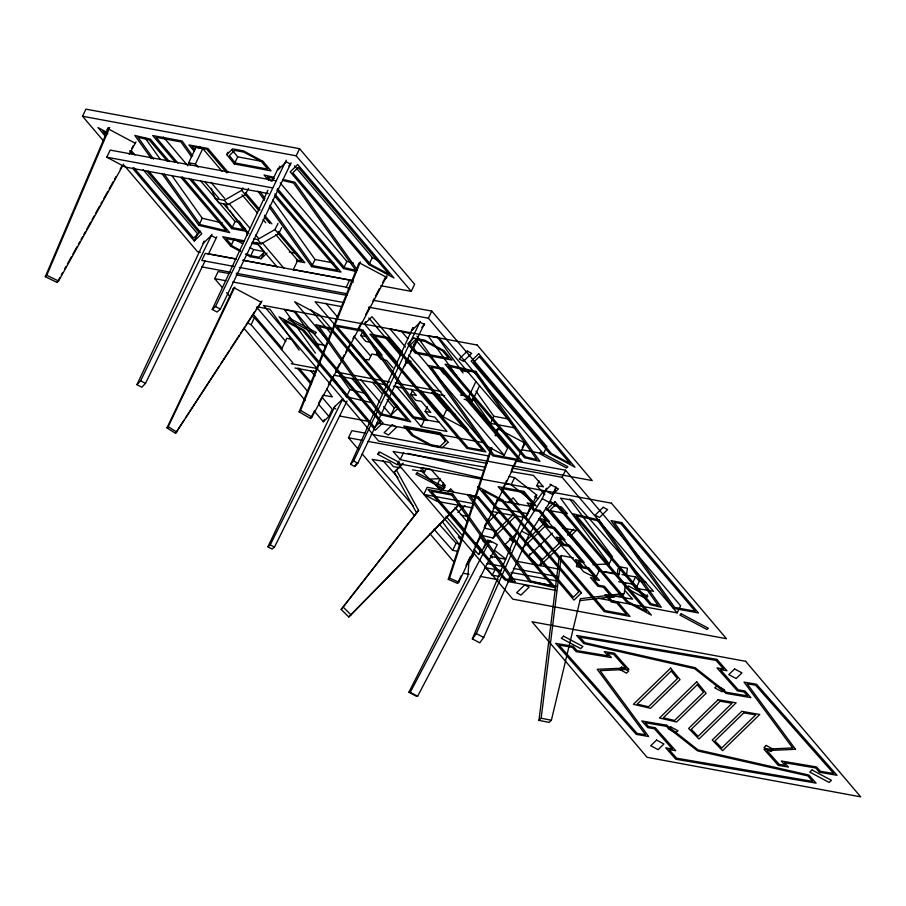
<?xml version="1.0" encoding="UTF-8"?>
<svg xmlns="http://www.w3.org/2000/svg" width="906" height="906" viewBox="0 0 906 906"><rect width="100%" height="100%" fill="white"/><g stroke="black" fill="none" stroke-linecap="round" stroke-linejoin="round"><path stroke-width="1.36" d="M625.582 582.864L624.257 593.509L580.406 598.685L551.38 720.225L549.172 722.376L538.957 720.383L559.149 557.7L561.358 555.548L573.419 557.903M538.957 720.383L541.165 718.232L561.358 555.548M576.941 562.683L576.454 566.669L580.576 567.45M617.235 574.325L617.903 569.013L620.112 566.862L627.394 568.221L626.408 576.205M620.112 566.862L619.115 574.834L598.47 570.882M525.355 442.57L458.776 582.139L457.519 583.373L448.277 579.319L491.154 447.757M495.095 435.673L497.281 428.968M448.277 579.319L449.546 578.096L491.981 447.87M495.922 435.786L498.538 427.734M386.93 275.832L311.981 417.066L310.52 418.481L299.127 411.845L358.912 263.284M299.127 411.845L300.588 410.418L360.373 261.857M556.125 487.043L549.625 502.592L528.878 534.97L483.691 637.484L479.716 642.83L472.354 638.911L523.498 516.59M528.81 510.452L530.859 505.559L533.306 506.862M472.354 638.911L476.33 633.566L521.516 531.052L542.264 498.662L545.514 490.893M123.669 164.065L58.584 281.019L57.123 282.434L45.3 276.704L108.72 127.689M45.3 276.704L46.761 275.288L109.626 127.565M424.416 323.657L357.836 463.226L354.846 466.522L350.633 464.28L412.796 327.813M354.846 466.522L356.013 463.951M291.109 162.808L220.351 309.116L217.089 312.049L212.219 309.456L267.916 190.192M272.106 181.223L278.085 168.391M205.13 260.849L145.492 383.397L141.789 387.236L136.931 384.654L203.997 242.004M103.533 140.996L82.537 116.262L85.923 109.15L299.569 148.709L414.62 284.246L411.233 291.358L380.713 285.707M108.063 127.769L106.931 130.136L108.233 128.867L135.356 143.318M268.335 193.544L125.277 167.055L106.783 157.202L110.181 150.09L275.9 180.781M190.487 164.903L188.663 162.752L196.013 147.327L202.785 148.584L221.947 171.155M198.165 167.236L195.424 164.009L202.785 148.584M226.738 154.609L232.661 148.878L243.476 150.906L263 161.336L271.019 170.849L234.303 163.963L226.738 154.609L227.87 152.242M182.242 176.727L229.705 232.638L198.844 225.356L202.242 218.244L171.88 175.594M132.514 168.222L194.28 240.996L197.678 233.884L200.498 231.143M234.303 163.963L237.689 156.851L231.811 149.581M204.246 241.087L203.125 243.465L211.257 235.549L215.605 237.859M239.139 221.053L246.466 231.347L231.71 228.618L235.107 221.506L200.6 180.86M222.038 287.259L214.733 278.652L218.12 271.551L229.218 273.601M240.532 251.494L230.77 246.273L234.156 239.173L242.695 243.737M279.852 166.194L278.165 169.75L286.296 161.834L290.645 164.156L288.833 165.911M411.233 291.358L296.183 155.809L299.569 148.709M262.004 301.075L175.538 433.328L166.964 427.892L233.533 288.312M166.964 427.892L168.222 426.658L234.801 287.089M250.283 256.715L253.68 249.603L264.495 251.63L261.109 258.742L250.283 256.715L245.401 254.099M307.836 391.596L251.087 324.744L254.484 317.644L252.015 316.33M293.17 269.897L297.7 260.407L275.798 234.597M274.767 193.975L341.052 272.072L311.63 266.624L315.028 259.512L272.683 200.033M281.404 349.603L286.794 338.323L292.015 339.286M356.352 271.562L343.465 268.516L346.851 261.415L280.226 182.921M239.286 267.406L346.239 287.202L349.625 280.09L353.329 282.06M368.935 264.62L290.192 171.857L297.712 164.53L393.997 277.972L368.935 264.62L372.321 257.508L294.495 165.821M386.658 276.375L385.526 278.754L386.839 277.474L359.716 263.034L358.414 264.303M397.451 362.853L364.484 324.02L365.616 321.653M378.119 350.407L376.42 353.963L382.06 355.005L371.426 342.479L365.798 341.437L360.781 335.526L363.034 330.781M314.257 411.109L323.329 421.788L324.461 419.421M323.329 421.788L328.878 416.398L332.275 409.286L322.208 397.428M347.066 401.007L274.45 547.133L272.106 549.047L267.904 546.805L335.073 405.956M351.766 378.357L372.626 402.932L346.488 396.771L349.886 389.659L340.067 375.877M358.538 449.603L348.493 437.768L351.879 430.667L365.752 433.227M413.215 327.847L412.083 330.214L420.214 322.298L424.563 324.62L421.856 327.259M350.633 464.28L353.634 460.995L420.203 321.415M404.438 366.545L407.27 360.622L411.131 361.335M410.701 351.086L413.476 348.391L416.862 341.279L462.23 394.722M431.766 311.098L546.816 446.647L543.43 453.759L428.379 318.21L431.766 311.098L373.499 300.316M383.646 406.579L390.916 415.141L394.303 408.028L397.122 405.288M377.813 454.325L380.022 452.173L399.387 462.49L397.179 464.642L377.813 454.325L378.946 451.958M427.439 406.658L425.174 411.392L430.814 412.434L421.381 401.335L415.752 400.293L410.724 394.37L412.423 390.814M397.179 464.642L398.878 461.086M481.041 477.892L400.248 459.569L403.634 452.456M425.174 411.392L429.15 416.08L434.789 417.122L446.941 431.437L421.188 426.669L424.574 419.557L396.228 386.16M437.405 393.759L468.289 430.135L443.227 416.783L446.624 409.682L431.969 392.423M412.434 469.852L424.586 471.901L426.284 468.345M479.546 385.809L472.366 400.86L468.73 396.568L475.899 381.517M472.966 507.96L436.986 501.301L423.804 494.404L427.19 487.292L475.797 496.295M429.376 479.149L440.169 478.651L436.783 485.752L442.977 489.195L445.186 487.043L442.4 485.503L443.532 483.125M442.977 489.195L444.676 485.639M459.659 380.09L428.028 335.662L438.708 337.632L515.412 427.994L490.486 423.385L493.872 416.273L476.024 391.211M458.221 551.335L452.683 550.395L456.069 543.283L439.217 524.223M408.844 354.869L485.718 445.435L504.212 455.288L507.598 448.176L465.865 399.002M457.519 583.373L461.143 575.763M465.99 565.604L470.225 556.726M475.061 546.578L479.308 537.688M484.144 527.541L488.379 518.662M493.226 508.515L497.462 499.625M502.298 489.478L506.533 480.599M511.38 470.44L515.616 461.562M522.275 447.609L524.699 442.524M525.129 442.196L523.996 444.563L525.299 443.294L498.187 428.844L496.873 430.112M474.733 552.535L473.045 556.091L469.172 559.863M505.695 483.487L511.165 484.721L514.563 477.609L536.748 495.061L533.362 502.173L531.176 503.849L533.634 505.163M474.031 549.217L478.561 554.551L480.259 550.995M478.561 554.551L482.207 550.576L485.605 543.464L479.297 536.046M483.091 541.21L486.16 543.623L487.858 540.078M488.277 540.497L486.16 543.623M481.233 535.265L493.079 538.039L496.477 530.927L513.192 514.642M499.229 576.431L492.286 575.242L495.106 569.319M544.891 494.744L536.794 485.65L539.059 480.905M492.332 511.55L525.548 517.7L531.335 506.579L496.624 500.146M525.548 517.7L531.335 506.579M549.897 484.178L558.447 488.889L552.637 494.551L545.276 490.633L546.409 488.255M552.637 494.551L556.035 487.439M565.525 470.214L680.576 605.763L677.19 612.875L562.139 477.326L565.525 470.214L515.582 460.973M538.119 565.729L528.742 556.08L529.874 553.713M539.625 565.514L542.456 559.58L559.546 542.943M538.73 518.844L583.736 571.856L595.774 577.768L599.16 570.655L545.786 507.779M592.943 564.698L609.138 563.951L612.524 556.839L569.795 498.968M609.138 563.951L560.542 498.13L573 500.259L653.52 591.301L635.989 588.311L632.162 583.985L635.559 576.873L622.048 574.597M635.989 588.311L639.376 581.199L635.559 576.873M645.661 598.47L647.869 596.318L628.492 586.001L626.295 588.153L645.661 598.47L647.36 594.914M212.219 309.456L215.492 306.522L286.251 160.215M136.931 384.654L140.623 380.803L211.947 234.258M208.199 254.541L216.806 236.851M267.904 546.805L270.237 544.891L342.853 398.765M211.177 188.301L215.288 198.618L224.292 200.328L241.653 190.328L242.91 187.859M248.437 188.437L245.299 194.62L227.927 204.62L218.924 202.91L215.288 198.618M253.714 238.81L257.564 239.546L274.937 229.546L278.074 223.363M281.721 227.655L278.584 233.839L261.211 243.839L252.208 242.117M483.895 547.915L487.802 540.474L489.931 540.712L497.292 544.631L417.598 696.295L416.239 696.148L408.878 692.229L467.915 576.239L468.866 563.124L474.733 551.958M408.878 692.229L410.237 692.377L489.931 540.712M310.52 418.481L314.507 410.984M318.482 403.487L322.457 395.99M328.425 384.733L332.411 377.236M335.73 370.984L339.705 363.487M341.03 360.996L344.348 354.744M345.673 352.241L346.998 349.739M348.323 347.247L349.659 344.744M352.966 338.493L354.303 335.99M358.278 328.493L361.596 322.242M365.571 314.744L369.557 307.247M372.864 300.996L374.201 298.504M375.526 296.002L379.501 288.504M382.819 282.253L385.469 277.259M57.123 282.434L59.864 277.508M61.234 275.05L62.605 272.581M64.666 268.889L66.036 266.432M67.406 263.974L71.517 256.579M72.888 254.122L76.999 246.738M78.369 244.269L79.739 241.811M81.11 239.354L82.48 236.885M83.85 234.428L85.221 231.959M86.591 229.501L90.702 222.117M92.072 219.648L94.122 215.956M95.492 213.499L99.603 206.115M100.974 203.646L102.344 201.189M103.714 198.731L107.825 191.336M109.196 188.878L113.307 181.494M114.677 179.026L116.047 176.568M120.158 169.184L122.219 165.492M131.812 148.256L133.182 145.798M129.15 154.224L136.002 141.914M175.538 433.328L183.986 420.339M185.515 417.983L219.297 366.047M220.826 363.68L229.275 350.701M230.804 348.334L239.252 335.356M240.792 332.989L244.62 327.089M246.16 324.733L254.609 311.743M256.138 309.388L261.279 302.298L234.167 287.848L232.865 289.127M528.3 511.686L543.294 491.482M458.776 504.948L348.787 616.975L341.188 609.478L418.595 510.384L396.443 470.055L403.204 463.159M341.188 609.478L418.595 510.384M416.386 512.536L394.235 472.196L400.996 465.31M448.04 491.901L450.78 489.115L453.77 492.06M348.787 616.975L458.549 505.084M194.28 240.996L201.8 233.68L148.697 171.109M364.484 324.02L372.004 316.704L401.981 352.015M413.17 344.88L416.862 341.279M390.916 415.141L398.436 407.825L389.274 397.032M394.235 472.196L396.443 470.055M448.572 491.267L450.78 489.115M457.938 512.513L464.982 505.661M474.031 496.85L476.035 494.891M485.016 525.231L498.085 512.502M508.141 502.717L513.17 497.824L519.161 505.129M493.079 538.039L516.692 515.05M545.276 490.633L551.086 484.97M517.904 532.003L505.118 544.449L510.746 550.236M524.857 542.082L543.962 523.475M522.468 548.209L545.593 525.695M528.742 556.08L552.354 533.102M567.586 535.118L573.623 529.24M540.067 565.718L561.176 545.163M570.225 536.352L576.261 530.474L562.411 528.073M624.257 593.509L622.048 595.661L579.568 600.678M261.109 258.742L267.032 253.001M536.748 495.061L534.574 496.737L538.255 498.708M442.4 485.503L445.197 485.367L430.95 469.263L420.758 467.575L424.586 471.901M400.271 467.802L393.521 466.658L389.693 462.343L372.151 459.353L413.351 505.933M604.495 571.641L619.342 574.144M618.662 581.709L632.162 583.985M484.778 467.111L393.091 451.482L400.248 459.569M511.177 471.618L533.396 475.401L543.464 486.782L536.794 485.65M548.73 502.785L554.245 503.725M546.726 510.135L567.405 513.657L561.437 506.998L554.766 505.865L550.282 500.803M462.411 537.688L458.277 536.986L461.686 540.791M456.069 543.283L460.225 543.985M639.376 581.199L646.125 582.343M508.957 578.085L556.182 586.137M613.135 595.842L632.592 599.16L625.434 591.074M82.537 116.262L296.183 155.809M188.663 162.752L195.424 164.009M106.783 157.202L272.513 187.893M235.107 221.506L239.127 222.253M289.274 252.061L297.395 253.555M315.028 259.512L333.748 262.978M296.341 260.09L301.675 261.075L274.937 229.546M296.715 261.166L304.835 262.672L278.312 231.426M200.362 252.321L197.587 251.8L124.541 165.741M208.686 253.861L236.432 258.991M243.374 260.282L276.67 266.443M293.306 269.524L352.966 280.566M235.741 259.003L205.186 253.352L201.789 260.464L233.737 266.375M242.683 260.294L349.625 280.09M201.766 266.885L230.77 272.253M236.296 273.272L346.772 293.725M236.16 274.88L347.145 295.435M214.733 278.652L225.832 280.713M232.763 281.993L343.748 302.547M368.719 307.168L428.379 318.21M340.86 306.466L315.107 301.698L334.314 324.325M257.44 306.862L269.909 309.173L299.105 350.18M360.781 335.526L366.409 336.568L358.697 327.485M316.738 343.861L324.676 345.333M347.428 349.546L349.999 350.022M378.448 355.288L371.754 354.053L368.935 359.976L366.386 359.501M461.199 370.611L469.036 372.06M291.279 363.714L317.61 368.595M335.639 371.924L389.705 381.936M395.254 382.966L440.995 391.437M460.407 395.027L468.73 396.568M294.914 368.006L315.718 371.856M333.736 375.197L387.802 385.209M393.351 386.228L444.642 395.729M464.053 399.32L472.366 400.86M410.724 394.37L416.364 395.424L411.052 389.161M493.872 416.273L507.722 418.844M323.012 395.163L332.366 396.896L326.681 388.923M424.574 419.557L439.489 422.321M339.49 416.001L370.01 421.652M376.953 422.932L483.77 442.717M521.233 449.648L543.43 453.759M371.301 434.257L489.229 456.092M348.493 437.768L362.366 440.339M367.915 441.369L487.224 463.453M512.196 468.085L562.139 477.326M423.804 494.404L473.793 503.657M494.619 507.519L527.949 513.691M490.44 556.42L505.673 559.229M516.737 561.278L558.255 568.968M487.054 563.521L503.657 566.601M513.351 568.39L557.632 576.59M484.665 567.541L501.324 570.621M511.041 572.422L556.873 580.905M463.544 573.317L469.093 574.347M480.191 576.397L498.232 579.738M507.938 581.539L556.499 590.531M598.119 598.232L677.19 612.875M237.689 156.851L263.521 161.698M244.507 240.849L222.751 236.772L230.77 246.273M252.672 242.378L258.108 243.397M243.578 241.811L226.036 238.527L232.434 246.115L240.645 250.509M251.664 243.329L258.414 244.597L264.427 252.038L259.071 257.225L250.033 255.526L246.511 253.646M541.165 718.232L551.38 720.225M407.745 453.385L484.438 470.78M509.081 476.375L514.563 477.609M461.188 515.072L469.082 516.918M484.631 528.153L496.477 530.927M273.453 177.202L264.065 174.983L268.629 180.362M282.842 179.411L294.914 182.265L357.292 269.863M274.348 178.493L267.474 176.874L271.098 181.143M282.604 180.441L293.612 183.046L355.764 270.328L344.552 267.689L277.451 188.629M202.242 218.244L222.366 222.989M346.851 261.415L353.295 262.933M410.622 333.736L389.988 328.867L405.401 347.032M349.886 389.659L365.016 393.227M449.546 578.096L458.776 582.139M46.761 275.288L58.584 281.019M372.321 257.508L380.679 261.959M107.542 132.638L97.995 127.553L105.266 136.115M107.837 133.85L102.91 131.223L106.534 135.504M346.239 287.202L349.931 289.173M446.624 409.682L454.971 414.133M247.395 322.785L251.087 324.744M215.492 306.522L220.351 309.116M542.264 498.662L549.625 502.592M346.081 402.196L341.721 399.874L333.589 407.802L335.764 408.957M521.516 531.052L528.878 534.97M353.634 460.995L357.836 463.226M487.802 540.474L491.471 542.434M140.623 380.803L145.492 383.397M476.33 633.566L483.691 637.484M270.237 544.891L274.45 547.133M410.237 692.377L417.598 696.295M250.022 247.644L253.68 249.603M300.588 410.418L311.981 417.066M168.222 426.658L176.795 432.094M511.165 484.721L533.362 502.173M494.54 550.214L505.639 558.945M343.397 607.337L350.996 614.823M420.622 470.18L441.347 490.78M533.079 549.931L542.456 559.58M509.444 538.3L513.204 542.162M490.474 555.865L492.275 557.892M485.876 568.005L492.286 575.242M383.034 460.712L398.017 477.643M433.951 529.217L452.683 550.395M401.539 331.37L407.881 338.855M413.476 348.391L504.212 455.288M276.84 190.034L343.465 268.516M274.767 196.092L337.768 270.316L312.842 265.707L269.852 205.322M541.494 513.827L595.774 577.768M407.428 358.436L419.24 372.355M368.787 317.983L400.837 355.741M405.412 361.132L407.247 363.295M421.256 390.894L443.227 416.783M228.006 172.163L207.882 148.448L188.935 144.937L194.416 151.404M245.379 192.627L260.022 209.875M264.586 215.266L271.902 223.884M392.989 367.881L386.613 360.373L380.984 359.331L376.42 353.963M226.84 172.91L206.761 149.252L192.083 146.534L194.824 149.762M241.653 190.328L258.788 210.543M264.258 216.998L269.739 223.442M242.027 194.813L257.542 213.091M263.012 219.546L265.752 222.774M199.637 146.455L201.472 148.607M325.82 303.204L337.7 317.213M354.167 336.602L370.622 356.001M349.863 342.638L367.236 363.102M385.526 384.654L387.349 386.805M391.924 392.196L421.188 426.669M210.939 182.287L224.631 198.414M229.195 203.782L250.181 228.516M255.662 234.971L258.403 238.199M262.049 242.491L283.952 268.301M224.292 200.328L227.927 204.62M257.564 239.546L261.211 243.839M332.513 330.158L319.693 315.062L294.631 301.709L328.232 341.302M348.074 348.493L359.059 361.437M377.372 383.012L384.699 391.641M205.084 182.106L218.776 198.233M223.34 203.612L248.89 233.714M256.194 242.321L277.191 267.044M310.735 309.58L330.724 333.125M372.502 382.355L382.502 394.121M387.043 399.467L394.303 408.028M163.363 136.999L187.882 165.877M177.916 163.114L156.002 137.293L180.928 141.914L191.472 156.727M191.608 179.252L232.695 227.655L243.386 229.637L229.592 210.271M360.939 379.829L380.01 402.298M175.413 162.287L152.706 135.549L182.129 140.996L192.718 155.866M189.037 178.335L231.71 228.618M169.467 161.676L150.305 139.094L134.835 135.447L151.245 158.505M325.469 347.372L295.549 312.117L284.337 309.478L315.413 353.125M167.35 161.291L149.207 139.932L138.006 137.282L153.544 159.105M180.951 177.327L226.296 230.747L200.158 224.575L164.179 174.043M437.904 487.281L440.599 490.452M455.005 507.417L467.598 522.264M449.806 512.411L465.106 530.429M475.91 543.158L482.207 550.576M445.99 516.182L462.275 535.367M131.302 150.623L134.96 154.926M129.637 150.781L132.378 154.009M147.021 171.268L199.195 232.717L193.646 238.119L133.76 167.565M143.171 169.671L197.678 233.884M256.591 307.123L285.809 341.551M310.464 370.588L315.028 375.967M253.193 314.235L282.423 348.663M298.855 368.017L311.641 383.079M254.484 317.644L292.921 362.921M297.496 368.312L311.222 384.484M226.602 292.638L230.249 296.942M362.185 453.906L414.235 515.231M429.761 533.509L454.416 562.558M318.81 404.529L328.878 416.398M244.394 328.799L305.186 400.418M442.524 521.879L460.112 545.706M437.088 336.522L463.045 372.978M472.638 398.323L490.486 423.385M416.941 336.183L443.929 374.087M260.113 191.653L264.982 198.482M257.882 191.132L264.405 200.283M269.286 207.146L311.63 266.624M226.353 205.707L227.972 207.995M294.28 311.551L318.81 346.013M332.593 377.247L346.488 396.771M313.703 370.69L315.333 372.966M144.79 137.553L160.385 159.456M161.914 173.488L198.844 225.356M244.461 227.508L247.542 235.254M298.346 167.406L292.808 172.808L370.588 264.45L389.082 274.303L298.346 167.406M289.24 318.097L287.938 319.365L315.05 333.804L316.364 332.536L289.24 318.097M380.203 421.947L374.654 427.338L283.918 320.452L302.411 330.294L380.203 421.947M382.808 422.898L375.299 430.214L279.003 316.783L304.065 330.135L382.808 422.898M467.303 351.064L459.172 358.98L463.521 361.301L471.652 353.374L467.303 351.064M392.264 424.767L384.133 432.683L388.481 435.005L396.613 427.088L392.264 424.767M478.719 353.759L471.199 361.075L549.942 453.838L575.004 467.19L478.719 353.759M479.353 356.636L473.815 362.038L551.607 453.68L570.089 463.532L479.353 356.636M417.202 472.807L415.899 474.087L443.023 488.527L444.325 487.258L417.202 472.807M540.723 452.253L539.421 453.521L566.544 467.972L567.847 466.703L540.723 452.253M555.05 501.664L547.53 508.979L626.273 601.743L651.335 615.095L555.05 501.664M555.684 504.54L550.146 509.942L627.926 601.584L646.42 611.425L555.684 504.54M603.26 507.258L595.117 515.174L599.478 517.496L607.609 509.58L603.26 507.258M524.767 584.834L516.635 592.762L520.984 595.072L529.115 587.156L524.767 584.834M578.866 591.822L573.317 597.224L482.581 490.327L501.075 500.18L578.866 591.822M581.482 592.784L573.962 600.1L477.666 486.669L502.739 500.021L581.482 592.784M563.532 636.159L561.324 638.311L580.689 648.628L582.898 646.476L563.532 636.159M621.641 667.11L619.432 669.262L626.488 673.169L628.696 671.018L621.641 667.11M681.221 613.804L679.919 615.072L707.031 629.523L708.345 628.254L681.221 613.804M670.61 668.107L633.407 704.313L650.519 708.311L680.032 679.591L670.61 668.107M671.199 671.029L637.212 704.121L648.526 706.759L677.428 678.617L671.199 671.029M696.68 681.799L659.477 718.016L676.589 722.014L706.102 693.283L696.68 681.799M697.269 684.732L663.283 717.812L674.596 720.451L703.498 692.32L697.269 684.732M656.556 740.077L650.746 745.729L658.107 749.647L663.917 743.996L656.556 740.077M734.596 668.956L728.786 674.608L736.148 678.526L741.957 672.875L734.596 668.956M718.141 699.692L688.628 728.424L698.945 739.036L736.148 702.818L718.141 699.692M720.179 701.21L691.278 729.341L698.096 736.363L732.082 703.271L720.179 701.21M741.765 711.335L712.252 740.055L722.569 750.678L759.772 714.46L741.765 711.335M743.803 712.841L714.913 740.983L721.731 747.994L755.706 714.913L743.803 712.841M766.216 745.434L764.007 747.586L771.063 751.493L773.271 749.341L766.216 745.434M812.003 769.975L809.794 772.127L829.171 782.444L831.38 780.293L812.003 769.975M234.688 150.396L229.343 155.583L235.356 163.023L267.734 169.094L261.324 161.495L243.737 152.095L234.688 150.396M413.668 338.097L407.745 343.838L415.31 353.193L452.026 360.067L444.008 350.565L424.495 340.124L413.668 338.097M415.695 339.625L410.35 344.812L416.364 352.241L448.742 358.312L442.343 350.724L424.744 341.313L415.695 339.625M445.435 441.256L440.09 446.443L431.041 444.744L413.442 435.344L407.043 427.745L439.421 433.815L445.435 441.256M448.04 442.23L442.117 447.96L431.29 445.933L411.777 435.503L403.759 425.99L440.475 432.875L448.04 442.23M717.167 685.921L714.687 687.835L722.048 691.754L724.528 689.84L717.167 685.921M670.655 726.85L668.175 728.764L675.536 732.682L678.016 730.768L670.655 726.85M625.718 667.994L597.201 669.308L645.559 734.811L637.088 733.362L558.979 645.049L572.309 647.326L576.137 651.652L611.403 657.597L607.575 653.271L613.577 654.257L625.718 667.994M628.707 669.341L600.055 670.667L648.651 736.499L636.193 734.37L555.661 643.328L573.204 646.318L577.031 650.644L608.096 655.876L604.268 651.55L614.461 653.237L628.707 669.341M792.648 747.937L763.996 749.262L778.243 765.366L788.435 767.054L784.607 762.727L815.672 767.96L819.5 772.286L837.031 775.276L756.51 684.234L744.053 682.105L792.648 747.937M795.502 749.296L766.986 750.61L779.126 764.347L785.128 765.332L781.3 761.006L816.566 766.952L820.394 771.278L833.724 773.554L755.615 685.242L747.144 683.792L795.502 749.296M716.906 659.375L576.601 635.468L583.758 643.543L694.676 668.707L726.091 693.407L750.915 697.643L744.947 690.972L738.277 689.84L720.304 669.625L726.974 670.757L716.906 659.375M716.012 660.383L579.919 637.19L584.778 642.682L695.151 667.711L726.419 692.309L747.586 695.91L744.064 691.991L737.393 690.848L716.986 667.903L723.656 669.036L716.012 660.383M666.601 725.196L641.788 720.961L647.756 727.631L654.426 728.764L672.388 748.979L665.729 747.846L675.797 759.228L816.102 783.135L808.945 775.06L698.028 749.896L666.601 725.196M666.284 726.295L645.117 722.694L648.639 726.612L655.31 727.756L675.717 750.7L669.036 749.568L676.691 758.22L812.784 781.414L807.926 775.921L697.552 750.893L666.284 726.295M477.19 345.039L263.544 305.481L378.595 441.029L592.241 480.588L477.19 345.039M363.136 330.214L333.714 324.767L412.728 417.847L427.473 420.577L363.136 330.214M361.936 331.132L337.009 326.522L413.714 416.885L424.393 418.855L361.936 331.132M388.889 337.678L369.942 334.167L466.896 448.391L485.843 451.901L388.889 337.678M387.768 338.482L373.091 335.764L468.017 447.587L482.683 450.305L387.768 338.482M443.057 368.221L428.312 365.492L492.638 455.843L522.06 461.29L443.057 368.221M442.071 369.184L431.392 367.202L493.849 454.925L518.776 459.546L442.071 369.184M611.414 503.17L397.768 463.612L512.83 599.16L726.465 638.719L611.414 503.17M523.906 491.426L498.153 486.658L604.223 611.629L629.976 616.397L617.824 602.082L612.196 601.04L608.22 596.352L613.849 597.394L604.427 586.295L598.787 585.253L593.77 579.33L599.41 580.372L588.775 567.858L583.147 566.816L578.583 561.448L584.223 562.49L569.659 545.333L564.019 544.291L559.466 538.923L565.095 539.965L554.472 527.439L548.843 526.397L543.815 520.486L549.455 521.528L540.033 510.429L534.393 509.376L530.418 504.699L536.046 505.741L523.906 491.426M522.909 492.388L501.437 488.413L605.219 610.667L626.692 614.642L616.839 603.045L611.21 601.992L604.925 594.596L610.565 595.65L603.441 587.247L597.801 586.205L590.486 577.586L596.114 578.628L587.79 568.821L582.162 567.779L575.299 559.693L580.939 560.735L568.674 546.295L563.034 545.242L556.182 537.167L561.811 538.209L553.487 528.402L547.858 527.36L540.531 518.73L546.171 519.772L539.047 511.38L533.408 510.338L527.133 502.943L532.762 503.985L522.909 492.388M621.743 522.592L611.063 520.622L673.52 608.345L698.447 612.954L621.743 522.592M620.757 523.555L614.155 522.332L674.732 607.428L695.162 611.21L620.757 523.555M452.943 494.121L428.017 489.512L504.721 579.874L515.412 581.856L452.943 494.121M451.732 495.05L431.313 491.267L505.707 578.911L512.32 580.134L451.732 495.05M745.649 661.312L532.003 621.754L647.054 757.291L860.7 796.85L745.649 661.312M331.313 328.323L315.843 324.665L379.863 414.586L410.712 421.856L331.313 328.323M330.214 329.15L319.014 326.511L381.166 413.804L407.304 419.965L330.214 329.15M475.922 371.483L445.073 364.201L524.472 457.745L539.942 461.392L475.922 371.483M474.619 372.264L448.481 366.103L525.571 456.907L536.771 459.557L474.619 372.264M599.16 519.987L573.022 513.827L650.112 604.642L661.312 607.28L599.16 519.987M597.858 520.769L576.431 515.718L651.21 603.804L658.141 605.446L597.858 520.769M478.583 497.077L467.383 494.438L529.534 581.731L555.672 587.892L478.583 497.077M477.496 497.915L470.554 496.273L530.837 580.95L552.264 586.001L477.496 497.915"/></g></svg>
